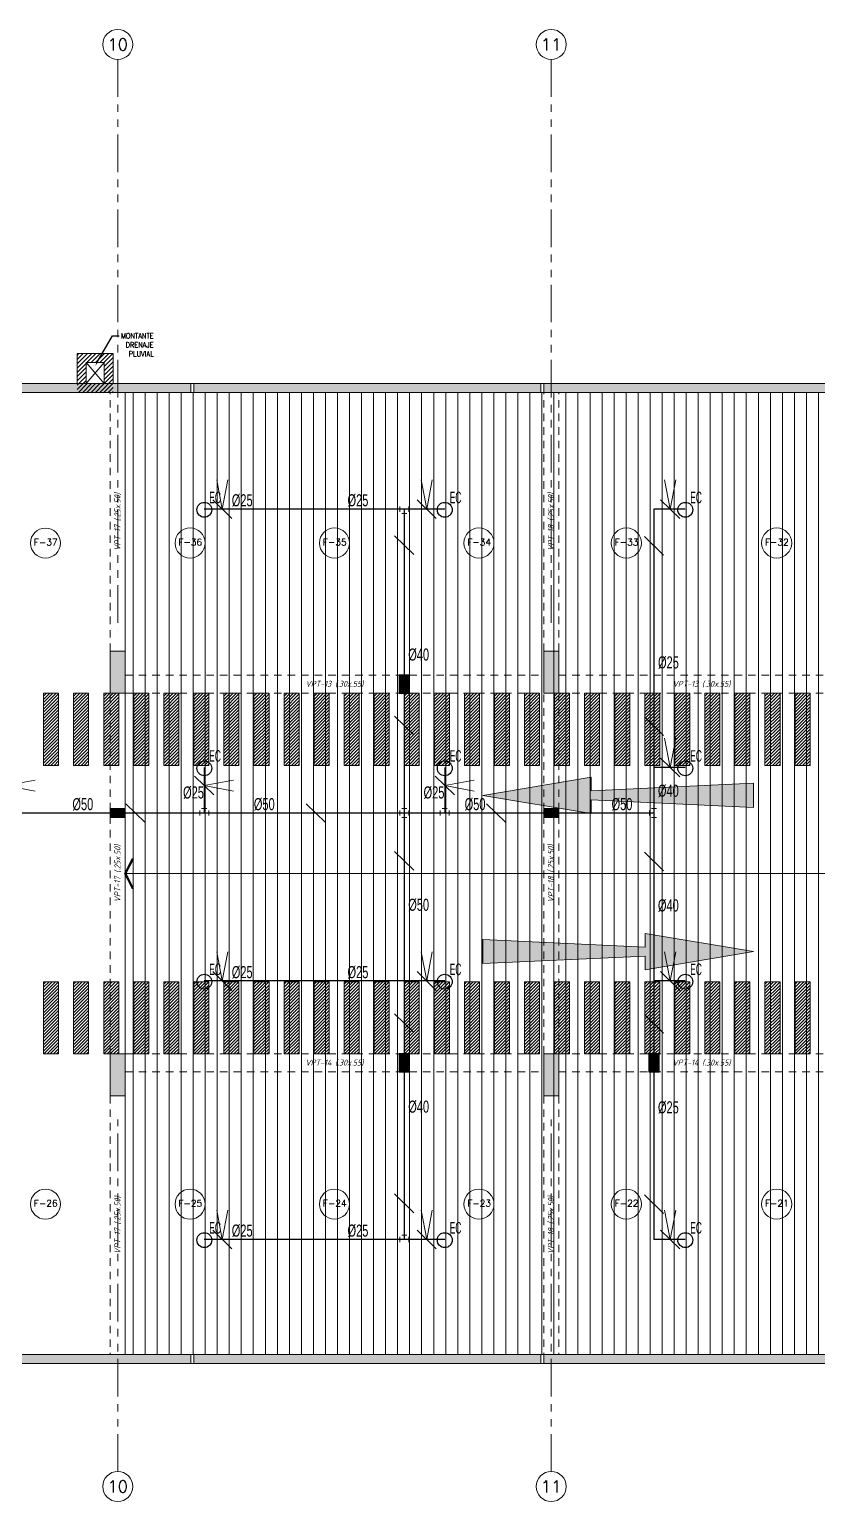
# Model space of a CAD drawing. Header units: millimetres. Extents: x 2085 to 2829, y 1347 to 1643.
# Drawn here: x 2169.91 to 2183.02, y 1440.64 to 1465.13 of the extents above; entities that cross this region are included whole.
import ezdxf
from ezdxf import colors
from ezdxf.entities.mleader import LeaderData, LeaderLine
from ezdxf.enums import TextEntityAlignment as Align
from ezdxf.math import Vec2, Vec3

# ---------------------------------------------------------------- set-up
doc = ezdxf.new("R2010")
doc.units = ezdxf.units.MM
for name, pattern in [('DASHED2', [0.375, 0.25, -0.125]), ('HIDDEN', [0.375, 0.25, -0.125]), ('HIDDEN2', [0.1875, 0.125, -0.0625]), ('PHANTOM', [2.5, 1.25, -0.25, 0.25, -0.25, 0.25, -0.25]), ('PHANTOM2', [1.25, 0.625, -0.125, 0.125, -0.125, 0.125, -0.125])]:
    doc.linetypes.add(name, pattern=pattern)
doc.layers.get('0').update_dxf_attribs({"color": 251, "lineweight": 9})
for name, color, linetype, lineweight in [('000 SOS 911 - ACCESORIOS ACI', 3, 'Continuous', 20), ('000 SOS 911 ACCESORIOS', 3, 'Continuous', 20), ('000 SOS 911 ROCIADORES', 5, 'Continuous', 25), ('000 SOS 911 TEXTOS ACI', 7, 'Continuous', 9), ('000 SOS 911 TUB. ENTERRADA  ACI', 5, 'DASHED2', 25), ('000 SOS 911 TUBERIA ACI', 3, 'Continuous', 25), ('A-EJES', 251, 'PHANTOM', 9), ('A-ESTRUCTURA-HATCH', 251, 'Continuous', 13), ('A-ESTRUCTURA-PLACAS', 251, 'Continuous', 13), ('A-ESTRUCTURA-VIGAS', 251, 'HIDDEN2', 13), ('A-HATCH', 251, 'Continuous', 9), ('A-LINEAS', 251, 'Continuous', 9), ('A-MUROS', 251, 'Continuous', 9), ('A-NUMERO ESTAC', 251, 'Continuous', 13), ('A-TEXTO-INDICACIONES', 251, 'Continuous', 13), ('CIRCULACION PEATONAL', 251, 'Continuous', 13), ('MURO CF 60', 251, 'Continuous', 13)]:
    doc.layers.add(name, color=color, linetype=linetype, lineweight=lineweight)
doc.layers.add('A_50_Vigas Chata', color=251, linetype='HIDDEN', lineweight=13, plot=False)
doc.styles.add('APPIA -TEXTOS-GENERALES', font='isocp.shx', dxfattribs={"oblique": 15})
doc.styles.add('PIPE', font='ARIALN.TTF', dxfattribs={"width": 0.8})
doc.styles.add('ROMANS', font='romans.shx', dxfattribs={"width": 0.8})
doc.styles.add('TXT_COTAS', font='romans.shx', dxfattribs={"width": 0.8})
pattern_1 = [(45, (47.750368, 0), (-0.0265165, 0.0265165), [])]
pattern_2 = [(45, (48.250368, 0), (-0.0265165, 0.0265165), [])]
pattern_3 = [(45, (48.750368, 0), (-0.0265165, 0.0265165), [])]
pattern_4 = [(45, (49.250368, 0), (-0.0265165, 0.0265165), [])]
pattern_5 = [(45, (49.750368, 0), (-0.0265165, 0.0265165), [])]
pattern_6 = [(45, (50.250368, 0), (-0.0265165, 0.0265165), [])]
pattern_7 = [(45, (50.750368, 0), (-0.0265165, 0.0265165), [])]
pattern_8 = [(45, (51.250368, 0), (-0.0265165, 0.0265165), [])]

# ---------------------------------------------------------------- blocks, each defined once
blk = doc.blocks.new('002')
at = {"layer": '000 SOS 911 ROCIADORES'}
blk.add_circle((2884.506, 1470.177, 0), 0.0952, dxfattribs=at)
at = {"layer": '000 SOS 911 ROCIADORES', "color": 5, "style": 'PIPE', "width": 0.641273}
blk.add_text('EC', height=0.1469, dxfattribs=at).set_placement((2884.569, 1470.262, 0), (2884.719, 1470.262, 0), align=Align.FIT)
blk = doc.blocks.new('003')
at = {"layer": '000 SOS 911 ROCIADORES', "xscale": 1.3, "yscale": 1.3, "zscale": 1.3}
blk.add_blockref('002', (-841.839, -416.766, 0), dxfattribs=at)
blk = doc.blocks.new('PASE EN VIGA')
at = {"layer": '000 SOS 911 TUB. ENTERRADA  ACI'}
h = blk.add_hatch(dxfattribs=at)
h.set_pattern_fill('ANSI31', color=6, scale=0.0046)
h.paths.add_polyline_path([(2188.783, 1180.57), (2188.783, 1180.71), (2188.533, 1180.71), (2188.533, 1180.57)])
at = {"layer": '000 SOS 911 TUB. ENTERRADA  ACI', "color": 6, "linetype": 'ByBlock'}
blk.add_lwpolyline([(2188.533, 1180.57), (2188.783, 1180.57), (2188.783, 1180.71), (2188.533, 1180.71)], close=True, dxfattribs=at)
blk = doc.blocks.new('007')
at = {"layer": '000 SOS 911 - ACCESORIOS ACI'}
for q in [(26830.838, -4054.765, 0), (26831.022, -4054.765, 0)]:
    blk.add_line((26830.93, -4055.252, 0), q, dxfattribs=at)
blk = doc.blocks.new('ACCS.ELBOW.90')
at = {"layer": '000 SOS 911 - ACCESORIOS ACI', "color": 100}
for p, q in [((0.098, 0.168), (-0.098, 0.168)), ((0.168, -0.098), (0.168, 0.098))]:
    blk.add_line(p, q, dxfattribs=at)
at = {"layer": '000 SOS 911 - ACCESORIOS ACI', "color": 9}
for p in [(0, 0.168), (0.168, 0)]:
    blk.add_line(p, (0, 0), dxfattribs=at)
blk = doc.blocks.new('EST P2')
at = {"layer": 'A-ESTRUCTURA-HATCH'}
h = blk.add_hatch(color=256, dxfattribs=at)
h.dxf.hatch_style = 1
h.paths.add_polyline_path([(-19.425, 5.95), (-23.374, 5.95), (-23.374, 5), (-25.49, 5), (-25.49, 4.85), (-23.224, 4.85), (-23.224, 5.75), (-19.575, 5.75), (-19.575, 4.85), (-18.03, 4.85), (-18.03, 5), (-19.425, 5)])
h.paths.add_polyline_path([(-25.54, 5), (-32.4, 5), (-32.4, 4.85), (-25.54, 4.85)])
h.paths.add_polyline_path([(-32.45, 5), (-39.91, 5), (-39.91, 4.85), (-32.45, 4.85)])
h.paths.add_polyline_path([(-39.96, 5), (-44.735, 5), (-44.735, 4.85), (-39.96, 4.85)])
h.paths.add_polyline_path([(-44.785, 5.05), (-45.035, 5.05), (-45.035, 0.15), (-47.24, 0.15), (-47.24, -0.15), (-44.785, -0.15)])
h.paths.add_polyline_path([(-46.99, -0.2), (-47.24, -0.2), (-47.24, -6.1), (-46.99, -6.1)])
h.paths.add_polyline_path([(-46.99, -6.15), (-47.24, -6.15), (-47.24, -11.4), (-46.99, -11.4)])
h.paths.add_polyline_path([(-39.96, -11.15), (-46.94, -11.15), (-46.94, -11.3), (-39.96, -11.3)])
h.paths.add_polyline_path([(-32.45, -11.15), (-39.91, -11.15), (-39.91, -11.3), (-32.45, -11.3)])
h.paths.add_polyline_path([(-25.54, -11.15), (-32.4, -11.15), (-32.4, -11.3), (-25.54, -11.3)])
h.paths.add_polyline_path([(-18.03, -11.15), (-25.49, -11.15), (-25.49, -11.3), (-18.03, -11.3)])
h.paths.add_polyline_path([(-11.12, -11.15), (-17.98, -11.15), (-17.98, -11.3), (-11.12, -11.3)])
h.paths.add_polyline_path([(-3.61, -11.15), (-11.07, -11.15), (-11.07, -11.3), (-3.61, -11.3)])
h.paths.add_polyline_path([(3.6, -11.15), (-3.56, -11.15), (-3.56, -11.3), (3.6, -11.3)])
h.paths.add_polyline_path([(12.2, -11.15), (3.65, -11.15), (3.65, -11.3), (12.2, -11.3)])
h.paths.add_polyline_path([(18.02, -11.15), (12.25, -11.15), (12.25, -11.3), (18.02, -11.3)])
h.paths.add_polyline_path([(23.02, -11.15), (18.07, -11.15), (18.07, -11.3), (23.02, -11.3)])
h.paths.add_polyline_path([(30.23, -11.15), (23.07, -11.15), (23.07, -11.3), (30.23, -11.3)])
h.paths.add_polyline_path([(35.53, -11.15), (30.28, -11.15), (30.28, -11.3), (35.53, -11.3)])
h.paths.add_polyline_path([(43.04, -11.15), (35.58, -11.15), (35.58, -11.3), (43.04, -11.3)])
h.paths.add_polyline_path([(49.95, -11.15), (43.09, -11.15), (43.09, -11.3), (49.95, -11.3)])
h.paths.add_polyline_path([(57.46, -11.15), (50, -11.15), (50, -11.3), (57.46, -11.3)])
h.paths.add_polyline_path([(64.37, -11.15), (57.51, -11.15), (57.51, -11.3), (64.37, -11.3)])
h.paths.add_polyline_path([(71.88, -11.15), (64.42, -11.15), (64.42, -11.3), (71.88, -11.3)])
h.paths.add_polyline_path([(59.801, -0.15), (60.001, -0.15, -0.616916), (65.272, 2.496), (65.272, -0.15), (65.422, -0.15), (65.422, 2.378, -0.221665), (66.601, -0.15), (66.801, -0.15, 0.99999)], flags=0)
h.paths.add_polyline_path([(72.801, -0.15), (73.001, -0.15, 1), (53.601, -0.15), (53.801, -0.15, -1)])
h.paths.add_polyline_path([(53.376, 5), (51.865, 5), (51.865, 4.85), (53.376, 4.85)])
h.paths.add_polyline_path([(51.865, 5), (47.915, 5), (47.915, -0.15), (50.25, -0.15), (50.25, 0), (48.065, 0), (48.065, 2.05), (50.015, 2.05), (50.015, 2.2), (48.065, 2.2), (48.065, 4.85), (51.715, 4.85), (51.715, 1.9), (51.865, 1.9), (51.865, 4.85), (51.865, 4.85)])
h.paths.add_polyline_path([(47.865, 5), (43.09, 5), (43.09, 4.85), (47.865, 4.85)])
h.paths.add_polyline_path([(43.04, 5), (35.58, 5), (35.58, 4.85), (43.04, 4.85)])
h.paths.add_polyline_path([(32.726, 5.95), (28.776, 5.95), (28.776, 5), (23.07, 5), (23.07, 4.85), (28.926, 4.85), (28.926, 5.75), (32.576, 5.75), (32.576, 4.85), (35.53, 4.85), (35.53, 5), (32.726, 5)])
h.paths.add_polyline_path([(23.02, 5), (18.07, 5), (18.07, 4.85), (23.02, 4.85)])
h.paths.add_polyline_path([(18.02, 5), (12.25, 5), (12.25, 4.85), (18.02, 4.85)])
h.paths.add_polyline_path([(12.2, 5), (5.876, 5), (5.876, 4.85), (12.2, 4.85)])
h.paths.add_polyline_path([(3.775, 5), (-3.56, 5), (-3.56, 4.85), (-0.175, 4.85), (-0.175, -0.151), (1.925, -0.151), (1.925, 0), (-0.025, 0), (-0.025, 2.05), (3.775, 2.05), (3.775, 2.2), (-0.025, 2.2), (-0.025, 4.85), (3.625, 4.85), (3.625, 3.2), (3.775, 3.2)])
h.paths.add_polyline_path([(-3.61, 5), (-11.07, 5), (-11.07, 4.85), (-3.61, 4.85)])
h.paths.add_polyline_path([(-11.12, 5), (-17.98, 5), (-17.98, 4.85), (-11.12, 4.85)])
h = blk.add_hatch(color=256, dxfattribs=at)
h.dxf.hatch_style = 1
h.paths.add_polyline_path([(-3.56, -6.15), (-3.31, -6.15), (-3.31, -6.85), (-3.56, -6.85)])
h.paths.add_polyline_path([(-3.56, 0.55), (-3.31, 0.55), (-3.31, -0.15), (-3.56, -0.15)])
h.paths.add_polyline_path([(-3.86, -6.15), (-3.61, -6.15), (-3.61, -6.85), (-3.86, -6.85)])
h.paths.add_polyline_path([(-3.86, 0.55), (-3.61, 0.55), (-3.61, -0.15), (-3.86, -0.15)])
h.paths.add_polyline_path([(-11.07, -6.15), (-10.82, -6.15), (-10.82, -6.85), (-11.07, -6.85)])
h.paths.add_polyline_path([(-11.07, 0.55), (-10.82, 0.55), (-10.82, -0.15), (-11.07, -0.15)])
h.paths.add_polyline_path([(-18.28, -6.15), (-18.03, -6.15), (-18.03, -6.85), (-18.28, -6.85)])
h.paths.add_polyline_path([(-18.28, 0.55), (-18.03, 0.55), (-18.03, -0.15), (-18.28, -0.15)])
h.paths.add_polyline_path([(-25.49, -6.15), (-25.24, -6.15), (-25.24, -6.85), (-25.49, -6.85)])
h.paths.add_polyline_path([(-25.49, 0.55), (-25.24, 0.55), (-25.24, -0.15), (-25.49, -0.15)])
h.paths.add_polyline_path([(-32.7, -6.15), (-32.45, -6.15), (-32.45, -6.85), (-32.7, -6.85)])
h.paths.add_polyline_path([(-32.7, 0.55), (-32.45, 0.55), (-32.45, -0.15), (-32.7, -0.15)])
h.paths.add_polyline_path([(-39.91, -6.15), (-39.66, -6.15), (-39.66, -6.85), (-39.91, -6.85)])
h.paths.add_polyline_path([(-39.91, 0.55), (-39.66, 0.55), (-39.66, -0.15), (-39.91, -0.15)])
h.paths.add_polyline_path([(3.65, -6.15), (3.9, -6.15), (3.9, -6.85), (3.65, -6.85)])
h.paths.add_polyline_path([(3.626, 0.55), (3.9, 0.55), (3.9, -0.15), (3.626, -0.15)])
h.paths.add_polyline_path([(42.79, -6.15), (43.04, -6.15), (43.04, -6.85), (42.79, -6.85)])
h.paths.add_polyline_path([(42.79, 0.55), (43.04, 0.55), (43.04, -0.15), (42.79, -0.15)])
h.paths.add_polyline_path([(35.58, -6.15), (35.83, -6.15), (35.83, -6.85), (35.58, -6.85)])
h.paths.add_polyline_path([(35.58, 0.55), (35.83, 0.55), (35.83, -0.15), (35.58, -0.15)])
h.paths.add_polyline_path([(35.28, -6.15), (35.53, -6.15), (35.53, -6.85), (35.28, -6.85)])
h.paths.add_polyline_path([(35.28, 0.55), (35.53, 0.55), (35.53, -0.15), (35.28, -0.15)])
h.paths.add_polyline_path([(30.28, -6.15), (30.53, -6.15), (30.53, -6.85), (30.28, -6.85)])
h.paths.add_polyline_path([(30.28, 0.55), (30.53, 0.55), (30.53, -0.15), (30.28, -0.15)])
h.paths.add_polyline_path([(23.07, -6.15), (23.32, -6.15), (23.32, -6.85), (23.07, -6.85)])
h.paths.add_polyline_path([(23.07, 0.55), (23.32, 0.55), (23.32, -0.15), (23.07, -0.15)])
h.paths.add_polyline_path([(18.07, -6.15), (18.32, -6.15), (18.32, -6.85), (18.07, -6.85)])
h.paths.add_polyline_path([(18.07, 0.55), (18.32, 0.55), (18.32, -0.15), (18.07, -0.15)])
h.paths.add_polyline_path([(10.86, -6.15), (11.11, -6.15), (11.11, -6.85), (10.86, -6.85)])
h.paths.add_polyline_path([(10.86, 0.55), (11.11, 0.55), (11.11, -0.15), (10.86, -0.15)])
h.paths.add_polyline_path([(71.63, -6.15), (71.88, -6.15), (71.88, -6.85), (71.63, -6.85)])
h.paths.add_polyline_path([(64.42, -6.15), (64.67, -6.15), (64.67, -6.85), (64.42, -6.85)])
h.paths.add_polyline_path([(57.21, -6.15), (57.46, -6.15), (57.46, -6.85), (57.21, -6.85)])
h.paths.add_polyline_path([(50, -6.15), (50.25, -6.15), (50.25, -6.85), (50, -6.85)])
at = {"layer": 'A-ESTRUCTURA-PLACAS'}
for points in [[(12.2, 4.85), (5.876, 4.85), (5.876, 5), (12.2, 5)], [(18.02, 4.85), (12.25, 4.85), (12.25, 5), (18.02, 5)], [(23.02, 4.85), (18.07, 4.85), (18.07, 5), (23.02, 5)], [(10.86, 0.55), (11.11, 0.55), (11.11, -0.15), (10.86, -0.15)], [(18.07, 0.55), (18.32, 0.55), (18.32, -0.15), (18.07, -0.15)], [(10.86, -6.15), (11.11, -6.15), (11.11, -6.85), (10.86, -6.85)], [(18.07, -6.15), (18.32, -6.15), (18.32, -6.85), (18.07, -6.85)], [(12.2, -11.3), (3.65, -11.3), (3.65, -11.15), (12.2, -11.15)], [(18.02, -11.3), (12.25, -11.3), (12.25, -11.15), (18.02, -11.15)], [(23.02, -11.3), (18.07, -11.3), (18.07, -11.15), (23.02, -11.15)]]:
    blk.add_lwpolyline(points, close=True, dxfattribs=at)
at = {"layer": 'A-ESTRUCTURA-VIGAS'}
for points in [[(10.86, 0.55), (10.86, 4.85)], [(11.11, 0.55), (11.11, 4.85)], [(18.07, 0.55), (18.07, 4.85)], [(18.32, 0.55), (18.32, 4.85)], [(11.11, 0.15), (18.07, 0.15)], [(18.32, 0.15), (23.07, 0.15)], [(10.86, -6.15), (10.86, -0.15)], [(11.11, -6.15), (11.11, -0.15)], [(11.11, -0.15), (18.07, -0.15)], [(18.07, -6.15), (18.07, -0.15)], [(18.32, -6.15), (18.32, -0.15)], [(18.32, -0.15), (23.07, -0.15)], [(11.11, -6.15), (18.07, -6.15)], [(18.32, -6.15), (23.07, -6.15)], [(11.11, -6.45), (18.07, -6.45)], [(18.32, -6.45), (23.07, -6.45)], [(10.86, -6.85), (10.86, -11.15)], [(11.11, -6.85), (11.11, -11.15)], [(18.07, -6.85), (18.07, -11.15)], [(18.32, -6.85), (18.32, -11.15)]]:
    blk.add_lwpolyline(points, dxfattribs=at)
at = {"layer": 'A_50_Vigas Chata', "char_height": 0.1, "attachment_point": 5, "rotation": 90, "style": 'APPIA -TEXTOS-GENERALES'}
for s, insert in [('VPT-17 (.25x.50)', (10.985, 2.7)), ('VPT-18 (.25x.50)', (18.195, 2.7)), ('VPT-17 (.25x.50)', (10.985, -3.15)), ('VPT-18 (.25x.50)', (18.195, -3.15)), ('VPT-17 (.25x.50)', (10.985, -9)), ('VPT-18 (.25x.50)', (18.195, -9))]:
    blk.add_mtext(s, dxfattribs=dict(at, insert=insert))
at = {"layer": 'A_50_Vigas Chata', "char_height": 0.1, "attachment_point": 5, "style": 'APPIA -TEXTOS-GENERALES'}
for s, insert in [('VPT-13 (.30x.55)', (14.59, 0)), ('VPT-13 (.30x.55)', (20.695, 0)), ('VPT-14 (.30x.55)', (14.59, -6.3)), ('VPT-14 (.30x.55)', (20.695, -6.3))]:
    blk.add_mtext(s, dxfattribs=dict(at, insert=insert))
blk = doc.blocks.new('*U225')
at = {"layer": 'CIRCULACION PEATONAL'}
h = blk.add_hatch(dxfattribs=at)
h.set_pattern_fill('ANSI31', color=256, scale=0.3)
h.set_pattern_definition(pattern_1)
h.paths.add_polyline_path([(48.047, 0.228), (47.797, 0.228), (47.797, -0.972), (48.047, -0.972)])
h = blk.add_hatch(dxfattribs=at)
h.set_pattern_fill('ANSI31', color=256, scale=0.3)
h.set_pattern_definition(pattern_2)
h.paths.add_polyline_path([(48.547, 0.228), (48.297, 0.228), (48.297, -0.972), (48.547, -0.972)])
h = blk.add_hatch(dxfattribs=at)
h.set_pattern_fill('ANSI31', color=256, scale=0.3)
h.set_pattern_definition(pattern_3)
h.paths.add_polyline_path([(49.047, 0.228), (48.797, 0.228), (48.797, -0.972), (49.047, -0.972)])
h = blk.add_hatch(dxfattribs=at)
h.set_pattern_fill('ANSI31', color=256, scale=0.3)
h.set_pattern_definition(pattern_4)
h.paths.add_polyline_path([(49.547, 0.228), (49.297, 0.228), (49.297, -0.972), (49.547, -0.972)])
h = blk.add_hatch(dxfattribs=at)
h.set_pattern_fill('ANSI31', color=256, scale=0.3)
h.set_pattern_definition(pattern_5)
h.paths.add_polyline_path([(50.047, 0.228), (49.797, 0.228), (49.797, -0.972), (50.047, -0.972)])
h = blk.add_hatch(dxfattribs=at)
h.set_pattern_fill('ANSI31', color=256, scale=0.3)
h.set_pattern_definition(pattern_6)
h.paths.add_polyline_path([(50.547, 0.228), (50.297, 0.228), (50.297, -0.972), (50.547, -0.972)])
h = blk.add_hatch(dxfattribs=at)
h.set_pattern_fill('ANSI31', color=256, scale=0.3)
h.set_pattern_definition(pattern_7)
h.paths.add_polyline_path([(51.047, 0.228), (50.797, 0.228), (50.797, -0.972), (51.047, -0.972)])
h = blk.add_hatch(dxfattribs=at)
h.set_pattern_fill('ANSI31', color=256, scale=0.3)
h.set_pattern_definition(pattern_8)
h.paths.add_polyline_path([(51.547, 0.228), (51.297, 0.228), (51.297, -0.972), (51.547, -0.972)])
h = blk.add_hatch(dxfattribs=at)
h.set_pattern_fill('ANSI31', color=256, scale=0.3)
h.set_pattern_definition([(45, (51.750368, 0), (-0.0265165, 0.0265165), [])])
h.paths.add_polyline_path([(52.047, 0.228), (51.797, 0.228), (51.797, -0.972), (52.047, -0.972)])
h = blk.add_hatch(dxfattribs=at)
h.set_pattern_fill('ANSI31', color=256, scale=0.3)
h.set_pattern_definition([(45, (52.250368, 0), (-0.0265165, 0.0265165), [])])
h.paths.add_polyline_path([(52.547, 0.228), (52.297, 0.228), (52.297, -0.972), (52.547, -0.972)])
h = blk.add_hatch(dxfattribs=at)
h.set_pattern_fill('ANSI31', color=256, scale=0.3)
h.set_pattern_definition([(45, (52.750368, 0), (-0.0265165, 0.0265165), [])])
h.paths.add_polyline_path([(53.047, 0.228), (52.797, 0.228), (52.797, -0.972), (53.047, -0.972)])
h = blk.add_hatch(dxfattribs=at)
h.set_pattern_fill('ANSI31', color=256, scale=0.3)
h.set_pattern_definition([(45, (53.250368, 0), (-0.0265165, 0.0265165), [])])
h.paths.add_polyline_path([(53.547, 0.228), (53.297, 0.228), (53.297, -0.972), (53.547, -0.972)])
h = blk.add_hatch(dxfattribs=at)
h.set_pattern_fill('ANSI31', color=256, scale=0.3)
h.set_pattern_definition([(45, (53.750368, 0), (-0.0265165, 0.0265165), [])])
h.paths.add_polyline_path([(54.047, 0.228), (53.797, 0.228), (53.797, -0.972), (54.047, -0.972)])
h = blk.add_hatch(dxfattribs=at)
h.set_pattern_fill('ANSI31', color=256, scale=0.3)
h.set_pattern_definition([(45, (54.250368, 0), (-0.0265165, 0.0265165), [])])
h.paths.add_polyline_path([(54.547, 0.228), (54.297, 0.228), (54.297, -0.972), (54.547, -0.972)])
h = blk.add_hatch(dxfattribs=at)
h.set_pattern_fill('ANSI31', color=256, scale=0.3)
h.set_pattern_definition([(45, (54.750368, 0), (-0.0265165, 0.0265165), [])])
h.paths.add_polyline_path([(55.047, 0.228), (54.797, 0.228), (54.797, -0.972), (55.047, -0.972)])
h = blk.add_hatch(dxfattribs=at)
h.set_pattern_fill('ANSI31', color=256, scale=0.3)
h.set_pattern_definition([(45, (55.250368, 0), (-0.0265165, 0.0265165), [])])
h.paths.add_polyline_path([(55.547, 0.228), (55.297, 0.228), (55.297, -0.972), (55.547, -0.972)])
h = blk.add_hatch(dxfattribs=at)
h.set_pattern_fill('ANSI31', color=256, scale=0.3)
h.set_pattern_definition([(45, (55.750368, 0), (-0.0265165, 0.0265165), [])])
h.paths.add_polyline_path([(56.047, 0.228), (55.797, 0.228), (55.797, -0.972), (56.047, -0.972)])
h = blk.add_hatch(dxfattribs=at)
h.set_pattern_fill('ANSI31', color=256, scale=0.3)
h.set_pattern_definition([(45, (56.250368, 0), (-0.0265165, 0.0265165), [])])
h.paths.add_polyline_path([(56.547, 0.228), (56.297, 0.228), (56.297, -0.972), (56.547, -0.972)])
h = blk.add_hatch(dxfattribs=at)
h.set_pattern_fill('ANSI31', color=256, scale=0.3)
h.set_pattern_definition([(45, (56.750368, 0), (-0.0265165, 0.0265165), [])])
h.paths.add_polyline_path([(57.047, 0.228), (56.797, 0.228), (56.797, -0.972), (57.047, -0.972)])
h = blk.add_hatch(dxfattribs=at)
h.set_pattern_fill('ANSI31', color=256, scale=0.3)
h.set_pattern_definition([(45, (57.250368, 0), (-0.0265165, 0.0265165), [])])
h.paths.add_polyline_path([(57.547, 0.228), (57.297, 0.228), (57.297, -0.972), (57.547, -0.972)])
h = blk.add_hatch(dxfattribs=at)
h.set_pattern_fill('ANSI31', color=256, scale=0.3)
h.set_pattern_definition([(45, (57.750368, 0), (-0.0265165, 0.0265165), [])])
h.paths.add_polyline_path([(58.047, 0.228), (57.797, 0.228), (57.797, -0.972), (58.047, -0.972)])
h = blk.add_hatch(dxfattribs=at)
h.set_pattern_fill('ANSI31', color=256, scale=0.3)
h.set_pattern_definition([(45, (58.250368, 0), (-0.0265165, 0.0265165), [])])
h.paths.add_polyline_path([(58.547, 0.228), (58.297, 0.228), (58.297, -0.972), (58.547, -0.972)])
h = blk.add_hatch(dxfattribs=at)
h.set_pattern_fill('ANSI31', color=256, scale=0.3)
h.set_pattern_definition([(45, (58.750368, 0), (-0.0265165, 0.0265165), [])])
h.paths.add_polyline_path([(59.047, 0.228), (58.797, 0.228), (58.797, -0.972), (59.047, -0.972)])
h = blk.add_hatch(dxfattribs=at)
h.set_pattern_fill('ANSI31', color=256, scale=0.3)
h.set_pattern_definition([(45, (59.250368, 0), (-0.0265165, 0.0265165), [])])
h.paths.add_polyline_path([(59.547, 0.228), (59.297, 0.228), (59.297, -0.972), (59.547, -0.972)])
h = blk.add_hatch(dxfattribs=at)
h.set_pattern_fill('ANSI31', color=256, scale=0.3)
h.set_pattern_definition([(45, (59.750368, 0), (-0.0265165, 0.0265165), [])])
h.paths.add_polyline_path([(60.047, 0.228), (59.797, 0.228), (59.797, -0.972), (60.047, -0.972)])
h = blk.add_hatch(dxfattribs=at)
h.set_pattern_fill('ANSI31', color=256, scale=0.3)
h.set_pattern_definition([(45, (60.250368, 0), (-0.0265165, 0.0265165), [])])
h.paths.add_polyline_path([(60.547, 0.228), (60.297, 0.228), (60.297, -0.972), (60.547, -0.972)])
for points in [[(47.797, -0.972), (48.047, -0.972), (48.047, 0.228), (47.797, 0.228)], [(48.297, -0.972), (48.547, -0.972), (48.547, 0.228), (48.297, 0.228)], [(48.797, -0.972), (49.047, -0.972), (49.047, 0.228), (48.797, 0.228)], [(49.297, -0.972), (49.547, -0.972), (49.547, 0.228), (49.297, 0.228)], [(49.797, -0.972), (50.047, -0.972), (50.047, 0.228), (49.797, 0.228)], [(50.297, -0.972), (50.547, -0.972), (50.547, 0.228), (50.297, 0.228)], [(50.797, -0.972), (51.047, -0.972), (51.047, 0.228), (50.797, 0.228)], [(51.297, -0.972), (51.547, -0.972), (51.547, 0.228), (51.297, 0.228)], [(51.797, -0.972), (52.047, -0.972), (52.047, 0.228), (51.797, 0.228)], [(52.297, -0.972), (52.547, -0.972), (52.547, 0.228), (52.297, 0.228)], [(52.797, -0.972), (53.047, -0.972), (53.047, 0.228), (52.797, 0.228)], [(53.297, -0.972), (53.547, -0.972), (53.547, 0.228), (53.297, 0.228)], [(53.797, -0.972), (54.047, -0.972), (54.047, 0.228), (53.797, 0.228)], [(54.297, -0.972), (54.547, -0.972), (54.547, 0.228), (54.297, 0.228)], [(54.797, -0.972), (55.047, -0.972), (55.047, 0.228), (54.797, 0.228)], [(55.297, -0.972), (55.547, -0.972), (55.547, 0.228), (55.297, 0.228)], [(55.797, -0.972), (56.047, -0.972), (56.047, 0.228), (55.797, 0.228)], [(56.297, -0.972), (56.547, -0.972), (56.547, 0.228), (56.297, 0.228)], [(56.797, -0.972), (57.047, -0.972), (57.047, 0.228), (56.797, 0.228)], [(57.297, -0.972), (57.547, -0.972), (57.547, 0.228), (57.297, 0.228)], [(57.797, -0.972), (58.047, -0.972), (58.047, 0.228), (57.797, 0.228)], [(58.297, -0.972), (58.547, -0.972), (58.547, 0.228), (58.297, 0.228)], [(58.797, -0.972), (59.047, -0.972), (59.047, 0.228), (58.797, 0.228)], [(59.297, -0.972), (59.547, -0.972), (59.547, 0.228), (59.297, 0.228)], [(59.797, -0.972), (60.047, -0.972), (60.047, 0.228), (59.797, 0.228)], [(60.297, -0.972), (60.547, -0.972), (60.547, 0.228), (60.297, 0.228)]]:
    blk.add_lwpolyline(points, close=True, dxfattribs=at)
blk = doc.blocks.new('EJES 1P')
at = {"layer": 'A-EJES', "linetype": 'PHANTOM2'}
for points in [[(55.994, 5.345), (55.994, -4.158)], [(63.204, 5.345), (63.204, -4.158)], [(55.994, -18.151), (55.994, -12.292)], [(63.204, -18.151), (63.204, -12.292)]]:
    blk.add_lwpolyline(points, dxfattribs=at)
at = {"layer": 'A-EJES', "linetype": 'Continuous'}
for centre in [(55.994, 5.592), (63.204, 5.592), (55.994, -18.398), (63.204, -18.398)]:
    blk.add_circle(centre, 0.25, dxfattribs=at)
at = {"layer": 'A-EJES', "linetype": 'Continuous', "style": 'ROMANS'}
for s, p in [('10', (55.994, 5.592)), ('11', (63.204, 5.592)), ('10', (55.994, -18.398)), ('11', (63.204, -18.398))]:
    blk.add_text(s, height=0.2, dxfattribs=at).set_placement(p, align=Align.MIDDLE_CENTER)
blk = doc.blocks.new('*U223')
at = {"layer": 'CIRCULACION PEATONAL'}
h = blk.add_hatch(dxfattribs=at)
h.set_pattern_fill('ANSI31', color=256, scale=0.3)
h.set_pattern_definition([(45, (38.750368, 0), (-0.0265165, 0.0265165), [])])
h.paths.add_polyline_path([(39.047, 0.228), (38.797, 0.228), (38.797, -0.972), (39.047, -0.972)])
h = blk.add_hatch(dxfattribs=at)
h.set_pattern_fill('ANSI31', color=256, scale=0.3)
h.set_pattern_definition([(45, (39.250368, 0), (-0.0265165, 0.0265165), [])])
h.paths.add_polyline_path([(39.547, 0.228), (39.297, 0.228), (39.297, -0.972), (39.547, -0.972)])
h = blk.add_hatch(dxfattribs=at)
h.set_pattern_fill('ANSI31', color=256, scale=0.3)
h.set_pattern_definition([(45, (39.750368, 0), (-0.0265165, 0.0265165), [])])
h.paths.add_polyline_path([(40.047, 0.228), (39.797, 0.228), (39.797, -0.972), (40.047, -0.972)])
h = blk.add_hatch(dxfattribs=at)
h.set_pattern_fill('ANSI31', color=256, scale=0.3)
h.set_pattern_definition([(45, (40.250368, 0), (-0.0265165, 0.0265165), [])])
h.paths.add_polyline_path([(40.547, 0.228), (40.297, 0.228), (40.297, -0.972), (40.547, -0.972)])
h = blk.add_hatch(dxfattribs=at)
h.set_pattern_fill('ANSI31', color=256, scale=0.3)
h.set_pattern_definition([(45, (40.750368, 0), (-0.0265165, 0.0265165), [])])
h.paths.add_polyline_path([(41.047, 0.228), (40.797, 0.228), (40.797, -0.972), (41.047, -0.972)])
h = blk.add_hatch(dxfattribs=at)
h.set_pattern_fill('ANSI31', color=256, scale=0.3)
h.set_pattern_definition([(45, (41.250368, 0), (-0.0265165, 0.0265165), [])])
h.paths.add_polyline_path([(41.547, 0.228), (41.297, 0.228), (41.297, -0.972), (41.547, -0.972)])
h = blk.add_hatch(dxfattribs=at)
h.set_pattern_fill('ANSI31', color=256, scale=0.3)
h.set_pattern_definition([(45, (41.750368, 0), (-0.0265165, 0.0265165), [])])
h.paths.add_polyline_path([(42.047, 0.228), (41.797, 0.228), (41.797, -0.972), (42.047, -0.972)])
h = blk.add_hatch(dxfattribs=at)
h.set_pattern_fill('ANSI31', color=256, scale=0.3)
h.set_pattern_definition([(45, (42.250368, 0), (-0.0265165, 0.0265165), [])])
h.paths.add_polyline_path([(42.547, 0.228), (42.297, 0.228), (42.297, -0.972), (42.547, -0.972)])
h = blk.add_hatch(dxfattribs=at)
h.set_pattern_fill('ANSI31', color=256, scale=0.3)
h.set_pattern_definition([(45, (42.750368, 0), (-0.0265165, 0.0265165), [])])
h.paths.add_polyline_path([(43.047, 0.228), (42.797, 0.228), (42.797, -0.972), (43.047, -0.972)])
h = blk.add_hatch(dxfattribs=at)
h.set_pattern_fill('ANSI31', color=256, scale=0.3)
h.set_pattern_definition([(45, (43.250368, 0), (-0.0265165, 0.0265165), [])])
h.paths.add_polyline_path([(43.547, 0.228), (43.297, 0.228), (43.297, -0.972), (43.547, -0.972)])
h = blk.add_hatch(dxfattribs=at)
h.set_pattern_fill('ANSI31', color=256, scale=0.3)
h.set_pattern_definition([(45, (43.750368, 0), (-0.0265165, 0.0265165), [])])
h.paths.add_polyline_path([(44.047, 0.228), (43.797, 0.228), (43.797, -0.972), (44.047, -0.972)])
h = blk.add_hatch(dxfattribs=at)
h.set_pattern_fill('ANSI31', color=256, scale=0.3)
h.set_pattern_definition([(45, (44.250368, 0), (-0.0265165, 0.0265165), [])])
h.paths.add_polyline_path([(44.547, 0.228), (44.297, 0.228), (44.297, -0.972), (44.547, -0.972)])
h = blk.add_hatch(dxfattribs=at)
h.set_pattern_fill('ANSI31', color=256, scale=0.3)
h.set_pattern_definition([(45, (44.750368, 0), (-0.0265165, 0.0265165), [])])
h.paths.add_polyline_path([(45.047, 0.228), (44.797, 0.228), (44.797, -0.972), (45.047, -0.972)])
h = blk.add_hatch(dxfattribs=at)
h.set_pattern_fill('ANSI31', color=256, scale=0.3)
h.set_pattern_definition([(45, (45.250368, 0), (-0.0265165, 0.0265165), [])])
h.paths.add_polyline_path([(45.547, 0.228), (45.297, 0.228), (45.297, -0.972), (45.547, -0.972)])
h = blk.add_hatch(dxfattribs=at)
h.set_pattern_fill('ANSI31', color=256, scale=0.3)
h.set_pattern_definition([(45, (45.750368, 0), (-0.0265165, 0.0265165), [])])
h.paths.add_polyline_path([(46.047, 0.228), (45.797, 0.228), (45.797, -0.972), (46.047, -0.972)])
h = blk.add_hatch(dxfattribs=at)
h.set_pattern_fill('ANSI31', color=256, scale=0.3)
h.set_pattern_definition([(45, (46.250368, 0), (-0.0265165, 0.0265165), [])])
h.paths.add_polyline_path([(46.547, 0.228), (46.297, 0.228), (46.297, -0.972), (46.547, -0.972)])
h = blk.add_hatch(dxfattribs=at)
h.set_pattern_fill('ANSI31', color=256, scale=0.3)
h.set_pattern_definition([(45, (46.750368, 0), (-0.0265165, 0.0265165), [])])
h.paths.add_polyline_path([(47.047, 0.228), (46.797, 0.228), (46.797, -0.972), (47.047, -0.972)])
h = blk.add_hatch(dxfattribs=at)
h.set_pattern_fill('ANSI31', color=256, scale=0.3)
h.set_pattern_definition([(45, (47.250368, 0), (-0.0265165, 0.0265165), [])])
h.paths.add_polyline_path([(47.547, 0.228), (47.297, 0.228), (47.297, -0.972), (47.547, -0.972)])
h = blk.add_hatch(dxfattribs=at)
h.set_pattern_fill('ANSI31', color=256, scale=0.3)
h.set_pattern_definition(pattern_1)
h.paths.add_polyline_path([(48.047, 0.228), (47.797, 0.228), (47.797, -0.972), (48.047, -0.972)])
h = blk.add_hatch(dxfattribs=at)
h.set_pattern_fill('ANSI31', color=256, scale=0.3)
h.set_pattern_definition(pattern_2)
h.paths.add_polyline_path([(48.547, 0.228), (48.297, 0.228), (48.297, -0.972), (48.547, -0.972)])
h = blk.add_hatch(dxfattribs=at)
h.set_pattern_fill('ANSI31', color=256, scale=0.3)
h.set_pattern_definition(pattern_3)
h.paths.add_polyline_path([(49.047, 0.228), (48.797, 0.228), (48.797, -0.972), (49.047, -0.972)])
h = blk.add_hatch(dxfattribs=at)
h.set_pattern_fill('ANSI31', color=256, scale=0.3)
h.set_pattern_definition(pattern_4)
h.paths.add_polyline_path([(49.547, 0.228), (49.297, 0.228), (49.297, -0.972), (49.547, -0.972)])
h = blk.add_hatch(dxfattribs=at)
h.set_pattern_fill('ANSI31', color=256, scale=0.3)
h.set_pattern_definition(pattern_5)
h.paths.add_polyline_path([(50.047, 0.228), (49.797, 0.228), (49.797, -0.972), (50.047, -0.972)])
h = blk.add_hatch(dxfattribs=at)
h.set_pattern_fill('ANSI31', color=256, scale=0.3)
h.set_pattern_definition(pattern_6)
h.paths.add_polyline_path([(50.547, 0.228), (50.297, 0.228), (50.297, -0.972), (50.547, -0.972)])
h = blk.add_hatch(dxfattribs=at)
h.set_pattern_fill('ANSI31', color=256, scale=0.3)
h.set_pattern_definition(pattern_7)
h.paths.add_polyline_path([(51.047, 0.228), (50.797, 0.228), (50.797, -0.972), (51.047, -0.972)])
h = blk.add_hatch(dxfattribs=at)
h.set_pattern_fill('ANSI31', color=256, scale=0.3)
h.set_pattern_definition(pattern_8)
h.paths.add_polyline_path([(51.547, 0.228), (51.297, 0.228), (51.297, -0.972), (51.547, -0.972)])
for points in [[(38.797, -0.972), (39.047, -0.972), (39.047, 0.228), (38.797, 0.228)], [(39.297, -0.972), (39.547, -0.972), (39.547, 0.228), (39.297, 0.228)], [(39.797, -0.972), (40.047, -0.972), (40.047, 0.228), (39.797, 0.228)], [(40.297, -0.972), (40.547, -0.972), (40.547, 0.228), (40.297, 0.228)], [(40.797, -0.972), (41.047, -0.972), (41.047, 0.228), (40.797, 0.228)], [(41.297, -0.972), (41.547, -0.972), (41.547, 0.228), (41.297, 0.228)], [(41.797, -0.972), (42.047, -0.972), (42.047, 0.228), (41.797, 0.228)], [(42.297, -0.972), (42.547, -0.972), (42.547, 0.228), (42.297, 0.228)], [(42.797, -0.972), (43.047, -0.972), (43.047, 0.228), (42.797, 0.228)], [(43.297, -0.972), (43.547, -0.972), (43.547, 0.228), (43.297, 0.228)], [(43.797, -0.972), (44.047, -0.972), (44.047, 0.228), (43.797, 0.228)], [(44.297, -0.972), (44.547, -0.972), (44.547, 0.228), (44.297, 0.228)], [(44.797, -0.972), (45.047, -0.972), (45.047, 0.228), (44.797, 0.228)], [(45.297, -0.972), (45.547, -0.972), (45.547, 0.228), (45.297, 0.228)], [(45.797, -0.972), (46.047, -0.972), (46.047, 0.228), (45.797, 0.228)], [(46.297, -0.972), (46.547, -0.972), (46.547, 0.228), (46.297, 0.228)], [(46.797, -0.972), (47.047, -0.972), (47.047, 0.228), (46.797, 0.228)], [(47.297, -0.972), (47.547, -0.972), (47.547, 0.228), (47.297, 0.228)], [(47.797, -0.972), (48.047, -0.972), (48.047, 0.228), (47.797, 0.228)], [(48.297, -0.972), (48.547, -0.972), (48.547, 0.228), (48.297, 0.228)], [(48.797, -0.972), (49.047, -0.972), (49.047, 0.228), (48.797, 0.228)], [(49.297, -0.972), (49.547, -0.972), (49.547, 0.228), (49.297, 0.228)], [(49.797, -0.972), (50.047, -0.972), (50.047, 0.228), (49.797, 0.228)], [(50.297, -0.972), (50.547, -0.972), (50.547, 0.228), (50.297, 0.228)], [(50.797, -0.972), (51.047, -0.972), (51.047, 0.228), (50.797, 0.228)], [(51.297, -0.972), (51.547, -0.972), (51.547, 0.228), (51.297, 0.228)]]:
    blk.add_lwpolyline(points, close=True, dxfattribs=at)
blk = doc.blocks.new('PO_GUARDIA CIVIL ESQ FAISANES_PLANTAS_Sotanos_REVA_2022.01.24 - copia$0$XREF_SOTANOS - ETAPA 1-2020.06.26$0$frr')
at = {"transparency": 33554687}
blk.add_hatch(color=8, dxfattribs=at).paths.add_polyline_path([(0.002, -0.011), (-0.002, -0.011), (-0.3, -1.8), (-0.075, -1.8), (-0.2, -4.5), (0.2, -4.5), (0.075, -1.8), (0.3, -1.8)])
at = {"color": 7}
blk.add_lwpolyline([(-0.2, -4.5), (0.2, -4.5), (0.075, -1.8), (0.3, -1.8), (0, 0), (-0.3, -1.8), (-0.075, -1.8)], close=True, dxfattribs=at)
blk = doc.blocks.new('EJE')
at = {"linetype": 'Continuous'}
blk.add_circle((0, 0), 0.5, dxfattribs=at)
at = {"layer": 'A-TEXTO-INDICACIONES', "style": 'ROMANS'}
blk.add_attdef('EJE', text='', height=0.22, rotation=0, dxfattribs=at).set_placement((0.007, 0.028), align=Align.MIDDLE_CENTER)

msp = doc.modelspace()

# ---------------------------------------------------------------- hatches: boundary and pattern name
at = {"layer": 'A-HATCH'}
h = msp.add_hatch(dxfattribs=at)
h.set_pattern_fill('_USER', color=256, scale=0.2, angle=90, pattern_type=0)
h.set_pattern_definition([(90, (2203.43017, 1451.08656), (-0.2, 1e-17), [])])
h.paths.add_polyline_path([(2171.5, 1459.088), (2171.5, 1443.088), (2203.18, 1443.088), (2203.18, 1459.088)])
at = {"layer": 'MURO CF 60'}
h = msp.add_hatch(dxfattribs=at)
h.set_pattern_fill('_USER', color=256, scale=0.05, angle=45, pattern_type=0)
h.set_pattern_definition([(45, (2210.24863, 1494.23531), (-0.03535534, 0.03535534), [])])
h.paths.add_polyline_path([(2170.7, 1459.737), (2171.3, 1459.737), (2171.3, 1459.087), (2170.7, 1459.087)])
h.paths.add_polyline_path([(2171.15, 1459.237), (2170.85, 1459.237), (2170.85, 1459.587), (2171.15, 1459.587)], flags=16)

# ---------------------------------------------------------------- linework, layer by layer
for p, q in [((2170.85, 1459.588), (2171.15, 1459.237)), ((2171.15, 1459.588), (2170.85, 1459.237)), ((2171.5, 1451.087), (2203.18, 1451.087))]:
    msp.add_line(p, q)
at = {"const_width": 0.0375}
for points in [[(2171.627, 1450.836), (2171.5, 1451.087), (2171.627, 1451.336)], [(2171.628, 1450.836), (2171.501, 1451.088), (2171.628, 1451.336)], [(2171.628, 1450.836), (2171.501, 1451.088), (2171.628, 1451.336)]]:
    msp.add_lwpolyline(points, dxfattribs=at)
at = {"layer": '000 SOS 911 - ACCESORIOS ACI'}
for p, q in [((2173.274, 1456.994), (2172.954, 1457.305)), ((2176.674, 1456.994), (2176.354, 1457.305)), ((2180.724, 1456.994), (2180.404, 1457.305)), ((2176.301, 1456.393), (2175.981, 1456.704)), ((2180.455, 1456.381), (2180.134, 1456.692)), ((2176.301, 1453.393), (2175.981, 1453.704)), ((2180.455, 1453.381), (2180.134, 1453.692)), ((2180.724, 1452.694), (2180.404, 1453.005)), ((2172.974, 1452.394), (2172.654, 1452.705)), ((2176.974, 1452.394), (2176.654, 1452.705)), ((2171.83, 1451.938), (2171.51, 1452.249)), ((2174.83, 1451.938), (2174.51, 1452.249)), ((2177.83, 1451.938), (2177.51, 1452.249)), ((2176.301, 1451.145), (2175.98, 1451.456)), ((2180.454, 1451.134), (2180.134, 1451.444)), ((2173.274, 1449.144), (2172.954, 1449.455)), ((2176.674, 1449.144), (2176.354, 1449.455)), ((2180.724, 1449.144), (2180.404, 1449.455)), ((2176.301, 1448.445), (2175.98, 1448.756)), ((2180.454, 1448.434), (2180.134, 1448.744)), ((2176.301, 1445.445), (2175.98, 1445.756)), ((2180.454, 1445.434), (2180.134, 1445.744)), ((2173.274, 1444.844), (2172.954, 1445.155)), ((2176.674, 1444.844), (2176.354, 1445.155)), ((2180.724, 1444.844), (2180.404, 1445.155))]:
    msp.add_line(p, q, dxfattribs=at)
at = {"layer": '000 SOS 911 TUBERIA ACI'}
for points in [[(2176.814, 1457.15), (2172.814, 1457.15)], [(2176.141, 1457.15), (2176.141, 1445)], [(2180.294, 1457.15), (2180.294, 1445)], [(2180.814, 1457.15), (2180.294, 1457.15)], [(2172.814, 1452.85), (2172.814, 1452.094)], [(2176.814, 1452.85), (2176.814, 1452.094)], [(2180.814, 1452.85), (2180.294, 1452.85)], [(2180.295, 1452.094), (2157.143, 1452.094)], [(2176.814, 1449.3), (2172.814, 1449.3)], [(2180.814, 1449.3), (2180.294, 1449.3)], [(2176.814, 1445), (2172.814, 1445)], [(2180.814, 1445), (2180.294, 1445)]]:
    msp.add_lwpolyline(points, dxfattribs=at)
at = {"layer": 'A-LINEAS'}
msp.add_lwpolyline([(2171.5, 1459.088), (2171.5, 1443.088), (2203.18, 1443.088), (2203.18, 1459.088)], close=True, dxfattribs=at)
at = {"layer": 'A-MUROS'}
for p, q in [((2170.7, 1459.237), (2166.266, 1459.237)), ((2189.166, 1459.237), (2171.3, 1459.237)), ((2189.316, 1459.088), (2166.416, 1459.088)), ((2232.266, 1443.088), (2113.4, 1443.088)), ((2113.4, 1442.938), (2232.266, 1442.938))]:
    msp.add_line(p, q, dxfattribs=at)
msp.add_lwpolyline([(2170.7, 1459.237), (2170.7, 1459.738), (2171.3, 1459.738), (2171.3, 1459.237)], dxfattribs=at)
for points in [[(2170.85, 1459.237), (2170.85, 1459.588), (2171.15, 1459.588), (2171.15, 1459.237)], [(2171.25, 1454.088), (2171.5, 1454.088), (2171.5, 1454.788), (2171.25, 1454.788)], [(2178.71, 1454.088), (2178.46, 1454.088), (2178.46, 1454.788), (2178.71, 1454.788)], [(2171.25, 1448.088), (2171.5, 1448.088), (2171.5, 1447.388), (2171.25, 1447.388)], [(2178.71, 1448.088), (2178.46, 1448.088), (2178.46, 1447.388), (2178.71, 1447.388)]]:
    msp.add_lwpolyline(points, close=True, dxfattribs=at)

# ---------------------------------------------------------------- block references
for name, p in [('EJES 1P', (2115.381, 1459.288)), ('EST P2', (2160.39, 1454.238))]:
    msp.add_blockref(name, p)
at = {"rotation": 180.0005141974605}
for name, p in [('*U223', (2221.688, 1453.115)), ('*U225', (2230.688, 1448.314))]:
    msp.add_blockref(name, p, dxfattribs=at)
at = {"transparency": 33554483}
for p, rotation in [((2177.45, 1452.388), 90), ((2177.45, 1452.388), 90), ((2181.95, 1449.788), 270), ((2181.95, 1449.788), 270)]:
    msp.add_blockref('PO_GUARDIA CIVIL ESQ FAISANES_PLANTAS_Sotanos_REVA_2022.01.24 - copia$0$XREF_SOTANOS - ETAPA 1-2020.06.26$0$frr', p, dxfattribs=dict(at, rotation=rotation))
at = {"layer": '000 SOS 911 - ACCESORIOS ACI'}
for p, xscale, yscale, zscale, rotation in [((2176.141, 1457.15), 0.4394526855468786, 0.4394526855468786, 0.4394526855468786, 180.0025856784597), ((2176.141, 1457.15), -0.4394526855468786, 0.4394526855468777, 0.4394526855468777, 179.9974143215402), ((2172.814, 1452.094), -0.4394526855468786, 0.4394526855468736, 0.4394526855468736, 359.9974143215402), ((2172.814, 1452.094), 0.4394526855468787, 0.4394526855468787, 0.4394526855468787, 0.002585678459824782), ((2176.141, 1452.094), -0.4394526855468787, 0.4394526855468736, 0.4394526855468736, 359.9974143215402), ((2176.141, 1452.094), 0.4394526855468788, 0.4394526855468788, 0.4394526855468788, 0.002585678459824782), ((2176.141, 1452.094), -0.4394526855468788, 0.4394526855468784, 0.4394526855468784, 179.9974143215402), ((2176.814, 1452.094), -0.4394526855468786, 0.4394526855468736, 0.4394526855468736, 359.9974143215402), ((2176.814, 1452.094), 0.4394526855468787, 0.4394526855468787, 0.4394526855468787, 0.002585678459824782), ((2180.294, 1452.094), -0.4394526855468788, 0.4394526855468736, 0.4394526855468736, 359.9974143215402), ((2180.294, 1452.094), 0.4394526855468788, 0.4394526855468788, 0.4394526855468788, 180.0025856784598), ((2176.141, 1445), -0.4394526855468784, 0.4394526855468736, 0.4394526855468736, 359.9974143215402), ((2176.141, 1445), 0.4394526855468784, 0.4394526855468784, 0.4394526855468784, 0.002585678459824784)]:
    msp.add_blockref('ACCS.ELBOW.90', p, dxfattribs=dict(at, xscale=xscale, yscale=yscale, zscale=zscale, rotation=rotation))
at = {"layer": '000 SOS 911 ACCESORIOS'}
for p in [(-24657.816, 5512.402, 0), (-24654.416, 5512.402, 0), (-24650.366, 5512.402, 0), (-24650.366, 5508.102, 0), (-24657.816, 5504.552, 0), (-24654.416, 5504.552, 0), (-24650.366, 5504.552, 0), (-24657.816, 5500.252, 0), (-24654.416, 5500.252, 0), (-24650.366, 5500.252, 0)]:
    msp.add_blockref('007', p, dxfattribs=at)
at = {"layer": '000 SOS 911 ACCESORIOS', "rotation": 270}
for p in [(6224.767, 28283.48, 0), (6228.067, 28283.48, 0), (6232.067, 28283.48, 0)]:
    msp.add_blockref('007', p, dxfattribs=at)
at = {"layer": '000 SOS 911 ROCIADORES'}
for p in [(-735.204, -37.326), (-735.204, -37.326), (-731.204, -37.326), (-731.204, -37.326), (-727.204, -37.326), (-727.204, -37.326), (-735.204, -41.626), (-735.204, -41.626), (-731.204, -41.626), (-731.204, -41.626), (-727.204, -41.626), (-727.204, -41.626), (-735.204, -45.176), (-731.204, -45.176), (-727.204, -45.176), (-735.204, -49.476), (-731.204, -49.476), (-727.204, -49.476)]:
    msp.add_blockref('003', p, dxfattribs=at)
at = {"layer": '000 SOS 911 TUB. ENTERRADA  ACI', "xscale": 1.200647668218153, "yscale": 1.200647668218153, "zscale": 1.200647668218153, "rotation": 90}
for p in [(3593.673, -1173.568), (3593.673, -1179.869), (3597.827, -1179.869)]:
    msp.add_blockref('PASE EN VIGA', p, dxfattribs=at)
at = {"layer": '000 SOS 911 TUB. ENTERRADA  ACI'}
for p in [(-17.282, 271.454), (-10.072, 271.454)]:
    msp.add_blockref('PASE EN VIGA', p, dxfattribs=at)
at = {"layer": 'A-NUMERO ESTAC', "xscale": 0.5, "yscale": 0.5, "zscale": 0.5}
for p, values in [((2170.173, 1456.585), {'EJE': 'F-37'}), ((2172.578, 1456.586), {'EJE': 'F-36'}), ((2174.98, 1456.586), {'EJE': 'F-35'}), ((2177.383, 1456.586), {'EJE': 'F-34'}), ((2179.835, 1456.586), {'EJE': 'F-33'}), ((2182.335, 1456.586), {'EJE': 'F-32'}), ((2170.173, 1445.587), {'EJE': 'F-26'}), ((2172.578, 1445.587), {'EJE': 'F-25'}), ((2174.98, 1445.588), {'EJE': 'F-24'}), ((2177.383, 1445.588), {'EJE': 'F-23'}), ((2179.835, 1445.588), {'EJE': 'F-22'}), ((2182.335, 1445.588), {'EJE': 'F-21'})]:
    msp.add_blockref('EJE', p, dxfattribs=at).add_auto_attribs(values)

# ---------------------------------------------------------------- texts
at = {"layer": '000 SOS 911 TEXTOS ACI', "char_height": 0.2, "attachment_point": 1, "style": 'PIPE'}
for s, insert in [('%%C25', (2173.272, 1457.397, 0)), ('%%C25', (2175.197, 1457.397, 0)), ('%%C40', (2176.207, 1454.83, 0)), ('%%C25', (2180.361, 1454.7, 0)), ('%%C25', (2172.462, 1452.536, 0)), ('%%C25', (2176.462, 1452.536, 0)), ('%%C40', (2180.36, 1452.565, 0)), ('%%C50', (2170.621, 1452.342, 0)), ('%%C50', (2173.639, 1452.342, 0)), ('%%C50', (2177.145, 1452.342, 0)), ('%%C50', (2179.589, 1452.342, 0)), ('%%C50', (2176.207, 1450.668, 0)), ('%%C40', (2180.36, 1450.657, 0)), ('%%C25', (2173.272, 1449.547, 0)), ('%%C25', (2175.197, 1449.547, 0)), ('%%C40', (2176.207, 1447.309, 0)), ('%%C25', (2180.36, 1447.298, 0)), ('%%C25', (2173.272, 1445.247, 0)), ('%%C25', (2175.197, 1445.247, 0))]:
    msp.add_mtext_dynamic_manual_height_columns(s, width=0.551, gutter_width=1.915, heights=[0.0124], dxfattribs=dict(at, insert=insert))

# ---------------------------------------------------------------- leaders
at = {"layer": 'A-TEXTO-INDICACIONES'}
ml = msp.add_multileader_mtext('Standard', dxfattribs=at)
ml.set_content('MONTANTE DRENAJE PLUVIAL', color=256, style='TXT_COTAS')
ml.set_leader_properties(color=7)
ml.build(insert=Vec2(0, 0))
ml.multileader.update_dxf_attribs({"dogleg_length": 0.11, "arrow_head_size": 0.07})
ctx = ml.context
ctx.base_point, ctx.char_height, ctx.arrow_head_size, ctx.landing_gap_size, ctx.plane_origin = Vec3(2171.399, 1460.033), 0.09, 0.07, 0.05, Vec3(2171.823, 1459.248)
ctx.text_align_type = 2
notes = []
notes.append((ctx, [(0, (1, 1, 0), (2171.288, 1460.033), (1, 0), 0.11, [(0, [(2171, 1459.532)], 0, [])])]))
ctx.mtext.insert, ctx.mtext.width, ctx.mtext.alignment, ctx.mtext.flow_direction = Vec3(2171.973, 1460.078), 0.83507, 3, 5
for ctx, leaders in notes:
    for number, flags, end, landing, length, lines in leaders:
        leader = LeaderData()
        leader.index, (leader.has_last_leader_line, leader.has_dogleg_vector, leader.attachment_direction) = number, flags
        leader.last_leader_point, leader.dogleg_vector, leader.dogleg_length = Vec3(end), Vec3(landing), length
        for number, points, colour, breaks in lines:
            line = LeaderLine()
            line.index, line.vertices, line.color, line.breaks = number, Vec3.list(points), colors.encode_raw_color(colour), breaks
            leader.lines.append(line)
        ctx.leaders.append(leader)

doc.saveas('drawing.dxf')
